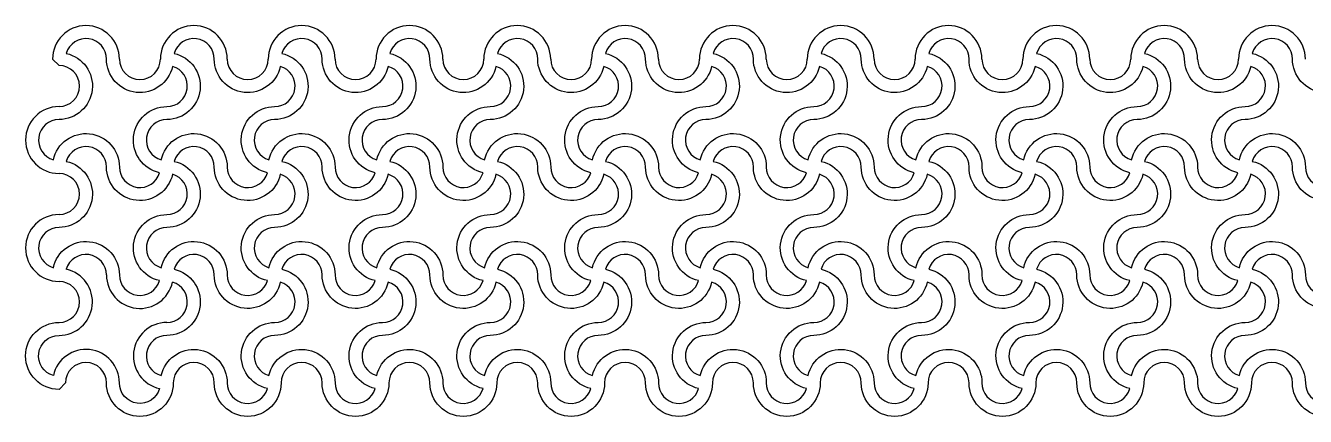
# Model space of a CAD drawing. Header units: millimetres. Extents: x 24 to 345, y 12 to 201.
# Drawn here: x 43.071 to 47.819, y 22.17 to 23.618 of the extents above; entities that cross this region are included whole.
import ezdxf

# ---------------------------------------------------------------- set-up
doc = ezdxf.new("R2010")
doc.units = ezdxf.units.MM
doc.header["$MEASUREMENT"] = 0
doc.layers.add('5th metal (rf+ground)', color=240, linetype='Continuous')

msp = doc.modelspace()

# ---------------------------------------------------------------- linework, layer by layer
at = {"layer": '5th metal (rf+ground)'}
msp.add_line((43.1713, 23.49421), (43.1953, 23.47021), dxfattribs=at)
msp.add_line((43.1713, 23.49421), (43.1953, 23.47021), dxfattribs=at)
msp.add_line((43.1713, 23.49421), (43.1953, 23.47021), dxfattribs=at)
msp.add_line((43.1713, 23.49421), (43.1953, 23.47021), dxfattribs=at)
for points in [[(43.3713, 23.49421, 0.8687853), (43.22227, 23.51524, -0.8959788), (43.1953, 23.27021, 0.8687853), (43.17427, 23.12118, -0.8959788), (43.4193, 23.09421, 0.8687853), (43.56833, 23.07318, -0.8959788), (43.5953, 23.31821, 0.8687853), (43.61633, 23.46724, -0.8959788)], [(43.3713, 23.49421, 0.8687853), (43.22227, 23.51524, -0.8959788), (43.1953, 23.27021, 0.8687853), (43.17427, 23.12118, -0.8959788), (43.4193, 23.09421, 0.8687853), (43.56833, 23.07318, -0.8959788), (43.5953, 23.31821, 0.8687853), (43.61633, 23.46724, -0.8959788)], [(43.3713, 23.49421, 0.8687853), (43.22227, 23.51524, -0.8959788), (43.1953, 23.27021, 0.8687853), (43.17427, 23.12118, -0.8959788), (43.4193, 23.09421, 0.8687853), (43.56833, 23.07318, -0.8959788), (43.5953, 23.31821, 0.8687853), (43.61633, 23.46724, -0.8959788)], [(43.3713, 23.49421, 0.8687853), (43.22227, 23.51524, -0.8959788), (43.1953, 23.27021, 0.8687853), (43.17427, 23.12118, -0.8959788), (43.4193, 23.09421, 0.8687853), (43.56833, 23.07318, -0.8959788), (43.5953, 23.31821, 0.8687853), (43.61633, 23.46724, -0.8959788)], [(43.7713, 23.49421, 0.8687853), (43.62227, 23.51524, -0.8959788), (43.5953, 23.27021, 0.8687853), (43.57427, 23.12118, -0.8959788), (43.8193, 23.09421, 0.8687853), (43.96833, 23.07318, -0.8959788), (43.9953, 23.31821, 0.8687853), (44.01633, 23.46724, -0.8959788)], [(43.7713, 23.49421, 0.8687853), (43.62227, 23.51524, -0.8959788), (43.5953, 23.27021, 0.8687853), (43.57427, 23.12118, -0.8959788), (43.8193, 23.09421, 0.8687853), (43.96833, 23.07318, -0.8959788), (43.9953, 23.31821, 0.8687853), (44.01633, 23.46724, -0.8959788)], [(43.7713, 23.49421, 0.8687853), (43.62227, 23.51524, -0.8959788), (43.5953, 23.27021, 0.8687853), (43.57427, 23.12118, -0.8959788), (43.8193, 23.09421, 0.8687853), (43.96833, 23.07318, -0.8959788), (43.9953, 23.31821, 0.8687853), (44.01633, 23.46724, -0.8959788)], [(43.7713, 23.49421, 0.8687853), (43.62227, 23.51524, -0.8959788), (43.5953, 23.27021, 0.8687853), (43.57427, 23.12118, -0.8959788), (43.8193, 23.09421, 0.8687853), (43.96833, 23.07318, -0.8959788), (43.9953, 23.31821, 0.8687853), (44.01633, 23.46724, -0.8959788)], [(44.1713, 23.49421, 0.8687853), (44.02227, 23.51524, -0.8959788), (43.9953, 23.27021, 0.8687853), (43.97427, 23.12118, -0.8959788), (44.2193, 23.09421, 0.8687853), (44.36833, 23.07318, -0.8959788), (44.3953, 23.31821, 0.8687853), (44.41633, 23.46724, -0.8959788)], [(44.1713, 23.49421, 0.8687853), (44.02227, 23.51524, -0.8959788), (43.9953, 23.27021, 0.8687853), (43.97427, 23.12118, -0.8959788), (44.2193, 23.09421, 0.8687853), (44.36833, 23.07318, -0.8959788), (44.3953, 23.31821, 0.8687853), (44.41633, 23.46724, -0.8959788)], [(44.1713, 23.49421, 0.8687853), (44.02227, 23.51524, -0.8959788), (43.9953, 23.27021, 0.8687853), (43.97427, 23.12118, -0.8959788), (44.2193, 23.09421, 0.8687853), (44.36833, 23.07318, -0.8959788), (44.3953, 23.31821, 0.8687853), (44.41633, 23.46724, -0.8959788)], [(44.1713, 23.49421, 0.8687853), (44.02227, 23.51524, -0.8959788), (43.9953, 23.27021, 0.8687853), (43.97427, 23.12118, -0.8959788), (44.2193, 23.09421, 0.8687853), (44.36833, 23.07318, -0.8959788), (44.3953, 23.31821, 0.8687853), (44.41633, 23.46724, -0.8959788)], [(44.5713, 23.49421, 0.8687853), (44.42227, 23.51524, -0.8959788), (44.3953, 23.27021, 0.8687853), (44.37427, 23.12118, -0.8959788), (44.6193, 23.09421, 0.8687853), (44.76833, 23.07318, -0.8959788), (44.7953, 23.31821, 0.8687853), (44.81633, 23.46724, -0.8959788)], [(44.5713, 23.49421, 0.8687853), (44.42227, 23.51524, -0.8959788), (44.3953, 23.27021, 0.8687853), (44.37427, 23.12118, -0.8959788), (44.6193, 23.09421, 0.8687853), (44.76833, 23.07318, -0.8959788), (44.7953, 23.31821, 0.8687853), (44.81633, 23.46724, -0.8959788)], [(44.5713, 23.49421, 0.8687853), (44.42227, 23.51524, -0.8959788), (44.3953, 23.27021, 0.8687853), (44.37427, 23.12118, -0.8959788), (44.6193, 23.09421, 0.8687853), (44.76833, 23.07318, -0.8959788), (44.7953, 23.31821, 0.8687853), (44.81633, 23.46724, -0.8959788)], [(44.5713, 23.49421, 0.8687853), (44.42227, 23.51524, -0.8959788), (44.3953, 23.27021, 0.8687853), (44.37427, 23.12118, -0.8959788), (44.6193, 23.09421, 0.8687853), (44.76833, 23.07318, -0.8959788), (44.7953, 23.31821, 0.8687853), (44.81633, 23.46724, -0.8959788)], [(44.9713, 23.49421, 0.8687853), (44.82227, 23.51524, -0.8959788), (44.7953, 23.27021, 0.8687853), (44.77427, 23.12118, -0.8959788), (45.0193, 23.09421, 0.8687853), (45.16833, 23.07318, -0.8959788), (45.1953, 23.31821, 0.8687853), (45.21633, 23.46724, -0.8959788)], [(44.9713, 23.49421, 0.8687853), (44.82227, 23.51524, -0.8959788), (44.7953, 23.27021, 0.8687853), (44.77427, 23.12118, -0.8959788), (45.0193, 23.09421, 0.8687853), (45.16833, 23.07318, -0.8959788), (45.1953, 23.31821, 0.8687853), (45.21633, 23.46724, -0.8959788)], [(44.9713, 23.49421, 0.8687853), (44.82227, 23.51524, -0.8959788), (44.7953, 23.27021, 0.8687853), (44.77427, 23.12118, -0.8959788), (45.0193, 23.09421, 0.8687853), (45.16833, 23.07318, -0.8959788), (45.1953, 23.31821, 0.8687853), (45.21633, 23.46724, -0.8959788)], [(44.9713, 23.49421, 0.8687853), (44.82227, 23.51524, -0.8959788), (44.7953, 23.27021, 0.8687853), (44.77427, 23.12118, -0.8959788), (45.0193, 23.09421, 0.8687853), (45.16833, 23.07318, -0.8959788), (45.1953, 23.31821, 0.8687853), (45.21633, 23.46724, -0.8959788)], [(45.3713, 23.49421, 0.8687853), (45.22227, 23.51524, -0.8959788), (45.1953, 23.27021, 0.8687853), (45.17427, 23.12118, -0.8959788), (45.4193, 23.09421, 0.8687853), (45.56833, 23.07318, -0.8959788), (45.5953, 23.31821, 0.8687853), (45.61633, 23.46724, -0.8959788)], [(45.3713, 23.49421, 0.8687853), (45.22227, 23.51524, -0.8959788), (45.1953, 23.27021, 0.8687853), (45.17427, 23.12118, -0.8959788), (45.4193, 23.09421, 0.8687853), (45.56833, 23.07318, -0.8959788), (45.5953, 23.31821, 0.8687853), (45.61633, 23.46724, -0.8959788)], [(45.3713, 23.49421, 0.8687853), (45.22227, 23.51524, -0.8959788), (45.1953, 23.27021, 0.8687853), (45.17427, 23.12118, -0.8959788), (45.4193, 23.09421, 0.8687853), (45.56833, 23.07318, -0.8959788), (45.5953, 23.31821, 0.8687853), (45.61633, 23.46724, -0.8959788)], [(45.3713, 23.49421, 0.8687853), (45.22227, 23.51524, -0.8959788), (45.1953, 23.27021, 0.8687853), (45.17427, 23.12118, -0.8959788), (45.4193, 23.09421, 0.8687853), (45.56833, 23.07318, -0.8959788), (45.5953, 23.31821, 0.8687853), (45.61633, 23.46724, -0.8959788)], [(45.7713, 23.49421, 0.8687853), (45.62227, 23.51524, -0.8959788), (45.5953, 23.27021, 0.8687853), (45.57427, 23.12118, -0.8959788), (45.8193, 23.09421, 0.8687853), (45.96833, 23.07318, -0.8959788), (45.9953, 23.31821, 0.8687853), (46.01633, 23.46724, -0.8959788)], [(45.7713, 23.49421, 0.8687853), (45.62227, 23.51524, -0.8959788), (45.5953, 23.27021, 0.8687853), (45.57427, 23.12118, -0.8959788), (45.8193, 23.09421, 0.8687853), (45.96833, 23.07318, -0.8959788), (45.9953, 23.31821, 0.8687853), (46.01633, 23.46724, -0.8959788)], [(45.7713, 23.49421, 0.8687853), (45.62227, 23.51524, -0.8959788), (45.5953, 23.27021, 0.8687853), (45.57427, 23.12118, -0.8959788), (45.8193, 23.09421, 0.8687853), (45.96833, 23.07318, -0.8959788), (45.9953, 23.31821, 0.8687853), (46.01633, 23.46724, -0.8959788)], [(45.7713, 23.49421, 0.8687853), (45.62227, 23.51524, -0.8959788), (45.5953, 23.27021, 0.8687853), (45.57427, 23.12118, -0.8959788), (45.8193, 23.09421, 0.8687853), (45.96833, 23.07318, -0.8959788), (45.9953, 23.31821, 0.8687853), (46.01633, 23.46724, -0.8959788)], [(46.1713, 23.49421, 0.8687853), (46.02227, 23.51524, -0.8959788), (45.9953, 23.27021, 0.8687853), (45.97427, 23.12118, -0.8959788), (46.2193, 23.09421, 0.8687853), (46.36833, 23.07318, -0.8959788), (46.3953, 23.31821, 0.8687853), (46.41633, 23.46724, -0.8959788)], [(46.1713, 23.49421, 0.8687853), (46.02227, 23.51524, -0.8959788), (45.9953, 23.27021, 0.8687853), (45.97427, 23.12118, -0.8959788), (46.2193, 23.09421, 0.8687853), (46.36833, 23.07318, -0.8959788), (46.3953, 23.31821, 0.8687853), (46.41633, 23.46724, -0.8959788)], [(46.1713, 23.49421, 0.8687853), (46.02227, 23.51524, -0.8959788), (45.9953, 23.27021, 0.8687853), (45.97427, 23.12118, -0.8959788), (46.2193, 23.09421, 0.8687853), (46.36833, 23.07318, -0.8959788), (46.3953, 23.31821, 0.8687853), (46.41633, 23.46724, -0.8959788)], [(46.1713, 23.49421, 0.8687853), (46.02227, 23.51524, -0.8959788), (45.9953, 23.27021, 0.8687853), (45.97427, 23.12118, -0.8959788), (46.2193, 23.09421, 0.8687853), (46.36833, 23.07318, -0.8959788), (46.3953, 23.31821, 0.8687853), (46.41633, 23.46724, -0.8959788)], [(46.5713, 23.49421, 0.8687853), (46.42227, 23.51524, -0.8959788), (46.3953, 23.27021, 0.8687853), (46.37427, 23.12118, -0.8959788), (46.6193, 23.09421, 0.8687853), (46.76833, 23.07318, -0.8959788), (46.7953, 23.31821, 0.8687853), (46.81633, 23.46724, -0.8959788)], [(46.5713, 23.49421, 0.8687853), (46.42227, 23.51524, -0.8959788), (46.3953, 23.27021, 0.8687853), (46.37427, 23.12118, -0.8959788), (46.6193, 23.09421, 0.8687853), (46.76833, 23.07318, -0.8959788), (46.7953, 23.31821, 0.8687853), (46.81633, 23.46724, -0.8959788)], [(46.5713, 23.49421, 0.8687853), (46.42227, 23.51524, -0.8959788), (46.3953, 23.27021, 0.8687853), (46.37427, 23.12118, -0.8959788), (46.6193, 23.09421, 0.8687853), (46.76833, 23.07318, -0.8959788), (46.7953, 23.31821, 0.8687853), (46.81633, 23.46724, -0.8959788)], [(46.5713, 23.49421, 0.8687853), (46.42227, 23.51524, -0.8959788), (46.3953, 23.27021, 0.8687853), (46.37427, 23.12118, -0.8959788), (46.6193, 23.09421, 0.8687853), (46.76833, 23.07318, -0.8959788), (46.7953, 23.31821, 0.8687853), (46.81633, 23.46724, -0.8959788)], [(46.9713, 23.49421, 0.8687853), (46.82227, 23.51524, -0.8959788), (46.7953, 23.27021, 0.8687853), (46.77427, 23.12118, -0.8959788), (47.0193, 23.09421, 0.8687853), (47.16833, 23.07318, -0.8959788), (47.1953, 23.31821, 0.8687853), (47.21633, 23.46724, -0.8959788)], [(46.9713, 23.49421, 0.8687853), (46.82227, 23.51524, -0.8959788), (46.7953, 23.27021, 0.8687853), (46.77427, 23.12118, -0.8959788), (47.0193, 23.09421, 0.8687853), (47.16833, 23.07318, -0.8959788), (47.1953, 23.31821, 0.8687853), (47.21633, 23.46724, -0.8959788)], [(46.9713, 23.49421, 0.8687853), (46.82227, 23.51524, -0.8959788), (46.7953, 23.27021, 0.8687853), (46.77427, 23.12118, -0.8959788), (47.0193, 23.09421, 0.8687853), (47.16833, 23.07318, -0.8959788), (47.1953, 23.31821, 0.8687853), (47.21633, 23.46724, -0.8959788)], [(46.9713, 23.49421, 0.8687853), (46.82227, 23.51524, -0.8959788), (46.7953, 23.27021, 0.8687853), (46.77427, 23.12118, -0.8959788), (47.0193, 23.09421, 0.8687853), (47.16833, 23.07318, -0.8959788), (47.1953, 23.31821, 0.8687853), (47.21633, 23.46724, -0.8959788)], [(47.3713, 23.49421, 0.8687853), (47.22227, 23.51524, -0.8959788), (47.1953, 23.27021, 0.8687853), (47.17427, 23.12118, -0.8959788), (47.4193, 23.09421, 0.8687853), (47.56833, 23.07318, -0.8959788), (47.5953, 23.31821, 0.8687853), (47.61633, 23.46724, -0.8959788)], [(47.3713, 23.49421, 0.8687853), (47.22227, 23.51524, -0.8959788), (47.1953, 23.27021, 0.8687853), (47.17427, 23.12118, -0.8959788), (47.4193, 23.09421, 0.8687853), (47.56833, 23.07318, -0.8959788), (47.5953, 23.31821, 0.8687853), (47.61633, 23.46724, -0.8959788)], [(47.3713, 23.49421, 0.8687853), (47.22227, 23.51524, -0.8959788), (47.1953, 23.27021, 0.8687853), (47.17427, 23.12118, -0.8959788), (47.4193, 23.09421, 0.8687853), (47.56833, 23.07318, -0.8959788), (47.5953, 23.31821, 0.8687853), (47.61633, 23.46724, -0.8959788)], [(47.3713, 23.49421, 0.8687853), (47.22227, 23.51524, -0.8959788), (47.1953, 23.27021, 0.8687853), (47.17427, 23.12118, -0.8959788), (47.4193, 23.09421, 0.8687853), (47.56833, 23.07318, -0.8959788), (47.5953, 23.31821, 0.8687853), (47.61633, 23.46724, -0.8959788)], [(47.7713, 23.49421, 0.8687853), (47.62227, 23.51524, -0.8959788), (47.5953, 23.27021, 0.8687853), (47.57427, 23.12118, -0.8959788), (47.8193, 23.09421, 0.8687853), (47.96833, 23.07318, -0.8959788), (47.9953, 23.31821, 0.8687853), (48.01633, 23.46724, -0.8959788)], [(47.7713, 23.49421, 0.8687853), (47.62227, 23.51524, -0.8959788), (47.5953, 23.27021, 0.8687853), (47.57427, 23.12118, -0.8959788), (47.8193, 23.09421, 0.8687853), (47.96833, 23.07318, -0.8959788), (47.9953, 23.31821, 0.8687853), (48.01633, 23.46724, -0.8959788)], [(47.7713, 23.49421, 0.8687853), (47.62227, 23.51524, -0.8959788), (47.5953, 23.27021, 0.8687853), (47.57427, 23.12118, -0.8959788), (47.8193, 23.09421, 0.8687853), (47.96833, 23.07318, -0.8959788), (47.9953, 23.31821, 0.8687853), (48.01633, 23.46724, -0.8959788)], [(47.7713, 23.49421, 0.8687853), (47.62227, 23.51524, -0.8959788), (47.5953, 23.27021, 0.8687853), (47.57427, 23.12118, -0.8959788), (47.8193, 23.09421, 0.8687853), (47.96833, 23.07318, -0.8959788), (47.9953, 23.31821, 0.8687853), (48.01633, 23.46724, -0.8959788)], [(43.3713, 23.09421, 0.8687853), (43.22227, 23.11524, -0.8959788), (43.1953, 22.87021, 0.8687853), (43.17427, 22.72118, -0.8959788), (43.4193, 22.69421, 0.8687853), (43.56833, 22.67318, -0.8959788), (43.5953, 22.91821, 0.8687853), (43.61633, 23.06724, -0.8959788)], [(43.3713, 23.09421, 0.8687853), (43.22227, 23.11524, -0.8959788), (43.1953, 22.87021, 0.8687853), (43.17427, 22.72118, -0.8959788), (43.4193, 22.69421, 0.8687853), (43.56833, 22.67318, -0.8959788), (43.5953, 22.91821, 0.8687853), (43.61633, 23.06724, -0.8959788)], [(43.3713, 23.09421, 0.8687853), (43.22227, 23.11524, -0.8959788), (43.1953, 22.87021, 0.8687853), (43.17427, 22.72118, -0.8959788), (43.4193, 22.69421, 0.8687853), (43.56833, 22.67318, -0.8959788), (43.5953, 22.91821, 0.8687853), (43.61633, 23.06724, -0.8959788)], [(43.3713, 23.09421, 0.8687853), (43.22227, 23.11524, -0.8959788), (43.1953, 22.87021, 0.8687853), (43.17427, 22.72118, -0.8959788), (43.4193, 22.69421, 0.8687853), (43.56833, 22.67318, -0.8959788), (43.5953, 22.91821, 0.8687853), (43.61633, 23.06724, -0.8959788)], [(43.7713, 23.09421, 0.8687853), (43.62227, 23.11524, -0.8959788), (43.5953, 22.87021, 0.8687853), (43.57427, 22.72118, -0.8959788), (43.8193, 22.69421, 0.8687853), (43.96833, 22.67318, -0.8959788), (43.9953, 22.91821, 0.8687853), (44.01633, 23.06724, -0.8959788)], [(43.7713, 23.09421, 0.8687853), (43.62227, 23.11524, -0.8959788), (43.5953, 22.87021, 0.8687853), (43.57427, 22.72118, -0.8959788), (43.8193, 22.69421, 0.8687853), (43.96833, 22.67318, -0.8959788), (43.9953, 22.91821, 0.8687853), (44.01633, 23.06724, -0.8959788)], [(43.7713, 23.09421, 0.8687853), (43.62227, 23.11524, -0.8959788), (43.5953, 22.87021, 0.8687853), (43.57427, 22.72118, -0.8959788), (43.8193, 22.69421, 0.8687853), (43.96833, 22.67318, -0.8959788), (43.9953, 22.91821, 0.8687853), (44.01633, 23.06724, -0.8959788)], [(43.7713, 23.09421, 0.8687853), (43.62227, 23.11524, -0.8959788), (43.5953, 22.87021, 0.8687853), (43.57427, 22.72118, -0.8959788), (43.8193, 22.69421, 0.8687853), (43.96833, 22.67318, -0.8959788), (43.9953, 22.91821, 0.8687853), (44.01633, 23.06724, -0.8959788)], [(44.1713, 23.09421, 0.8687853), (44.02227, 23.11524, -0.8959788), (43.9953, 22.87021, 0.8687853), (43.97427, 22.72118, -0.8959788), (44.2193, 22.69421, 0.8687853), (44.36833, 22.67318, -0.8959788), (44.3953, 22.91821, 0.8687853), (44.41633, 23.06724, -0.8959788)], [(44.1713, 23.09421, 0.8687853), (44.02227, 23.11524, -0.8959788), (43.9953, 22.87021, 0.8687853), (43.97427, 22.72118, -0.8959788), (44.2193, 22.69421, 0.8687853), (44.36833, 22.67318, -0.8959788), (44.3953, 22.91821, 0.8687853), (44.41633, 23.06724, -0.8959788)], [(44.1713, 23.09421, 0.8687853), (44.02227, 23.11524, -0.8959788), (43.9953, 22.87021, 0.8687853), (43.97427, 22.72118, -0.8959788), (44.2193, 22.69421, 0.8687853), (44.36833, 22.67318, -0.8959788), (44.3953, 22.91821, 0.8687853), (44.41633, 23.06724, -0.8959788)], [(44.1713, 23.09421, 0.8687853), (44.02227, 23.11524, -0.8959788), (43.9953, 22.87021, 0.8687853), (43.97427, 22.72118, -0.8959788), (44.2193, 22.69421, 0.8687853), (44.36833, 22.67318, -0.8959788), (44.3953, 22.91821, 0.8687853), (44.41633, 23.06724, -0.8959788)], [(44.5713, 23.09421, 0.8687853), (44.42227, 23.11524, -0.8959788), (44.3953, 22.87021, 0.8687853), (44.37427, 22.72118, -0.8959788), (44.6193, 22.69421, 0.8687853), (44.76833, 22.67318, -0.8959788), (44.7953, 22.91821, 0.8687853), (44.81633, 23.06724, -0.8959788)], [(44.5713, 23.09421, 0.8687853), (44.42227, 23.11524, -0.8959788), (44.3953, 22.87021, 0.8687853), (44.37427, 22.72118, -0.8959788), (44.6193, 22.69421, 0.8687853), (44.76833, 22.67318, -0.8959788), (44.7953, 22.91821, 0.8687853), (44.81633, 23.06724, -0.8959788)], [(44.5713, 23.09421, 0.8687853), (44.42227, 23.11524, -0.8959788), (44.3953, 22.87021, 0.8687853), (44.37427, 22.72118, -0.8959788), (44.6193, 22.69421, 0.8687853), (44.76833, 22.67318, -0.8959788), (44.7953, 22.91821, 0.8687853), (44.81633, 23.06724, -0.8959788)], [(44.5713, 23.09421, 0.8687853), (44.42227, 23.11524, -0.8959788), (44.3953, 22.87021, 0.8687853), (44.37427, 22.72118, -0.8959788), (44.6193, 22.69421, 0.8687853), (44.76833, 22.67318, -0.8959788), (44.7953, 22.91821, 0.8687853), (44.81633, 23.06724, -0.8959788)], [(44.9713, 23.09421, 0.8687853), (44.82227, 23.11524, -0.8959788), (44.7953, 22.87021, 0.8687853), (44.77427, 22.72118, -0.8959788), (45.0193, 22.69421, 0.8687853), (45.16833, 22.67318, -0.8959788), (45.1953, 22.91821, 0.8687853), (45.21633, 23.06724, -0.8959788)], [(44.9713, 23.09421, 0.8687853), (44.82227, 23.11524, -0.8959788), (44.7953, 22.87021, 0.8687853), (44.77427, 22.72118, -0.8959788), (45.0193, 22.69421, 0.8687853), (45.16833, 22.67318, -0.8959788), (45.1953, 22.91821, 0.8687853), (45.21633, 23.06724, -0.8959788)], [(44.9713, 23.09421, 0.8687853), (44.82227, 23.11524, -0.8959788), (44.7953, 22.87021, 0.8687853), (44.77427, 22.72118, -0.8959788), (45.0193, 22.69421, 0.8687853), (45.16833, 22.67318, -0.8959788), (45.1953, 22.91821, 0.8687853), (45.21633, 23.06724, -0.8959788)], [(44.9713, 23.09421, 0.8687853), (44.82227, 23.11524, -0.8959788), (44.7953, 22.87021, 0.8687853), (44.77427, 22.72118, -0.8959788), (45.0193, 22.69421, 0.8687853), (45.16833, 22.67318, -0.8959788), (45.1953, 22.91821, 0.8687853), (45.21633, 23.06724, -0.8959788)], [(45.3713, 23.09421, 0.8687853), (45.22227, 23.11524, -0.8959788), (45.1953, 22.87021, 0.8687853), (45.17427, 22.72118, -0.8959788), (45.4193, 22.69421, 0.8687853), (45.56833, 22.67318, -0.8959788), (45.5953, 22.91821, 0.8687853), (45.61633, 23.06724, -0.8959788)], [(45.3713, 23.09421, 0.8687853), (45.22227, 23.11524, -0.8959788), (45.1953, 22.87021, 0.8687853), (45.17427, 22.72118, -0.8959788), (45.4193, 22.69421, 0.8687853), (45.56833, 22.67318, -0.8959788), (45.5953, 22.91821, 0.8687853), (45.61633, 23.06724, -0.8959788)], [(45.3713, 23.09421, 0.8687853), (45.22227, 23.11524, -0.8959788), (45.1953, 22.87021, 0.8687853), (45.17427, 22.72118, -0.8959788), (45.4193, 22.69421, 0.8687853), (45.56833, 22.67318, -0.8959788), (45.5953, 22.91821, 0.8687853), (45.61633, 23.06724, -0.8959788)], [(45.3713, 23.09421, 0.8687853), (45.22227, 23.11524, -0.8959788), (45.1953, 22.87021, 0.8687853), (45.17427, 22.72118, -0.8959788), (45.4193, 22.69421, 0.8687853), (45.56833, 22.67318, -0.8959788), (45.5953, 22.91821, 0.8687853), (45.61633, 23.06724, -0.8959788)], [(45.7713, 23.09421, 0.8687853), (45.62227, 23.11524, -0.8959788), (45.5953, 22.87021, 0.8687853), (45.57427, 22.72118, -0.8959788), (45.8193, 22.69421, 0.8687853), (45.96833, 22.67318, -0.8959788), (45.9953, 22.91821, 0.8687853), (46.01633, 23.06724, -0.8959788)], [(45.7713, 23.09421, 0.8687853), (45.62227, 23.11524, -0.8959788), (45.5953, 22.87021, 0.8687853), (45.57427, 22.72118, -0.8959788), (45.8193, 22.69421, 0.8687853), (45.96833, 22.67318, -0.8959788), (45.9953, 22.91821, 0.8687853), (46.01633, 23.06724, -0.8959788)], [(45.7713, 23.09421, 0.8687853), (45.62227, 23.11524, -0.8959788), (45.5953, 22.87021, 0.8687853), (45.57427, 22.72118, -0.8959788), (45.8193, 22.69421, 0.8687853), (45.96833, 22.67318, -0.8959788), (45.9953, 22.91821, 0.8687853), (46.01633, 23.06724, -0.8959788)], [(45.7713, 23.09421, 0.8687853), (45.62227, 23.11524, -0.8959788), (45.5953, 22.87021, 0.8687853), (45.57427, 22.72118, -0.8959788), (45.8193, 22.69421, 0.8687853), (45.96833, 22.67318, -0.8959788), (45.9953, 22.91821, 0.8687853), (46.01633, 23.06724, -0.8959788)], [(46.1713, 23.09421, 0.8687853), (46.02227, 23.11524, -0.8959788), (45.9953, 22.87021, 0.8687853), (45.97427, 22.72118, -0.8959788), (46.2193, 22.69421, 0.8687853), (46.36833, 22.67318, -0.8959788), (46.3953, 22.91821, 0.8687853), (46.41633, 23.06724, -0.8959788)], [(46.1713, 23.09421, 0.8687853), (46.02227, 23.11524, -0.8959788), (45.9953, 22.87021, 0.8687853), (45.97427, 22.72118, -0.8959788), (46.2193, 22.69421, 0.8687853), (46.36833, 22.67318, -0.8959788), (46.3953, 22.91821, 0.8687853), (46.41633, 23.06724, -0.8959788)], [(46.1713, 23.09421, 0.8687853), (46.02227, 23.11524, -0.8959788), (45.9953, 22.87021, 0.8687853), (45.97427, 22.72118, -0.8959788), (46.2193, 22.69421, 0.8687853), (46.36833, 22.67318, -0.8959788), (46.3953, 22.91821, 0.8687853), (46.41633, 23.06724, -0.8959788)], [(46.1713, 23.09421, 0.8687853), (46.02227, 23.11524, -0.8959788), (45.9953, 22.87021, 0.8687853), (45.97427, 22.72118, -0.8959788), (46.2193, 22.69421, 0.8687853), (46.36833, 22.67318, -0.8959788), (46.3953, 22.91821, 0.8687853), (46.41633, 23.06724, -0.8959788)], [(46.5713, 23.09421, 0.8687853), (46.42227, 23.11524, -0.8959788), (46.3953, 22.87021, 0.8687853), (46.37427, 22.72118, -0.8959788), (46.6193, 22.69421, 0.8687853), (46.76833, 22.67318, -0.8959788), (46.7953, 22.91821, 0.8687853), (46.81633, 23.06724, -0.8959788)], [(46.5713, 23.09421, 0.8687853), (46.42227, 23.11524, -0.8959788), (46.3953, 22.87021, 0.8687853), (46.37427, 22.72118, -0.8959788), (46.6193, 22.69421, 0.8687853), (46.76833, 22.67318, -0.8959788), (46.7953, 22.91821, 0.8687853), (46.81633, 23.06724, -0.8959788)], [(46.5713, 23.09421, 0.8687853), (46.42227, 23.11524, -0.8959788), (46.3953, 22.87021, 0.8687853), (46.37427, 22.72118, -0.8959788), (46.6193, 22.69421, 0.8687853), (46.76833, 22.67318, -0.8959788), (46.7953, 22.91821, 0.8687853), (46.81633, 23.06724, -0.8959788)], [(46.5713, 23.09421, 0.8687853), (46.42227, 23.11524, -0.8959788), (46.3953, 22.87021, 0.8687853), (46.37427, 22.72118, -0.8959788), (46.6193, 22.69421, 0.8687853), (46.76833, 22.67318, -0.8959788), (46.7953, 22.91821, 0.8687853), (46.81633, 23.06724, -0.8959788)], [(46.9713, 23.09421, 0.8687853), (46.82227, 23.11524, -0.8959788), (46.7953, 22.87021, 0.8687853), (46.77427, 22.72118, -0.8959788), (47.0193, 22.69421, 0.8687853), (47.16833, 22.67318, -0.8959788), (47.1953, 22.91821, 0.8687853), (47.21633, 23.06724, -0.8959788)], [(46.9713, 23.09421, 0.8687853), (46.82227, 23.11524, -0.8959788), (46.7953, 22.87021, 0.8687853), (46.77427, 22.72118, -0.8959788), (47.0193, 22.69421, 0.8687853), (47.16833, 22.67318, -0.8959788), (47.1953, 22.91821, 0.8687853), (47.21633, 23.06724, -0.8959788)], [(46.9713, 23.09421, 0.8687853), (46.82227, 23.11524, -0.8959788), (46.7953, 22.87021, 0.8687853), (46.77427, 22.72118, -0.8959788), (47.0193, 22.69421, 0.8687853), (47.16833, 22.67318, -0.8959788), (47.1953, 22.91821, 0.8687853), (47.21633, 23.06724, -0.8959788)], [(46.9713, 23.09421, 0.8687853), (46.82227, 23.11524, -0.8959788), (46.7953, 22.87021, 0.8687853), (46.77427, 22.72118, -0.8959788), (47.0193, 22.69421, 0.8687853), (47.16833, 22.67318, -0.8959788), (47.1953, 22.91821, 0.8687853), (47.21633, 23.06724, -0.8959788)], [(47.3713, 23.09421, 0.8687853), (47.22227, 23.11524, -0.8959788), (47.1953, 22.87021, 0.8687853), (47.17427, 22.72118, -0.8959788), (47.4193, 22.69421, 0.8687853), (47.56833, 22.67318, -0.8959788), (47.5953, 22.91821, 0.8687853), (47.61633, 23.06724, -0.8959788)], [(47.3713, 23.09421, 0.8687853), (47.22227, 23.11524, -0.8959788), (47.1953, 22.87021, 0.8687853), (47.17427, 22.72118, -0.8959788), (47.4193, 22.69421, 0.8687853), (47.56833, 22.67318, -0.8959788), (47.5953, 22.91821, 0.8687853), (47.61633, 23.06724, -0.8959788)], [(47.3713, 23.09421, 0.8687853), (47.22227, 23.11524, -0.8959788), (47.1953, 22.87021, 0.8687853), (47.17427, 22.72118, -0.8959788), (47.4193, 22.69421, 0.8687853), (47.56833, 22.67318, -0.8959788), (47.5953, 22.91821, 0.8687853), (47.61633, 23.06724, -0.8959788)], [(47.3713, 23.09421, 0.8687853), (47.22227, 23.11524, -0.8959788), (47.1953, 22.87021, 0.8687853), (47.17427, 22.72118, -0.8959788), (47.4193, 22.69421, 0.8687853), (47.56833, 22.67318, -0.8959788), (47.5953, 22.91821, 0.8687853), (47.61633, 23.06724, -0.8959788)], [(47.7713, 23.09421, 0.8687853), (47.62227, 23.11524, -0.8959788), (47.5953, 22.87021, 0.8687853), (47.57427, 22.72118, -0.8959788), (47.8193, 22.69421, 0.8687853), (47.96833, 22.67318, -0.8959788), (47.9953, 22.91821, 0.8687853), (48.01633, 23.06724, -0.8959788)], [(47.7713, 23.09421, 0.8687853), (47.62227, 23.11524, -0.8959788), (47.5953, 22.87021, 0.8687853), (47.57427, 22.72118, -0.8959788), (47.8193, 22.69421, 0.8687853), (47.96833, 22.67318, -0.8959788), (47.9953, 22.91821, 0.8687853), (48.01633, 23.06724, -0.8959788)], [(47.7713, 23.09421, 0.8687853), (47.62227, 23.11524, -0.8959788), (47.5953, 22.87021, 0.8687853), (47.57427, 22.72118, -0.8959788), (47.8193, 22.69421, 0.8687853), (47.96833, 22.67318, -0.8959788), (47.9953, 22.91821, 0.8687853), (48.01633, 23.06724, -0.8959788)], [(47.7713, 23.09421, 0.8687853), (47.62227, 23.11524, -0.8959788), (47.5953, 22.87021, 0.8687853), (47.57427, 22.72118, -0.8959788), (47.8193, 22.69421, 0.8687853), (47.96833, 22.67318, -0.8959788), (47.9953, 22.91821, 0.8687853), (48.01633, 23.06724, -0.8959788)], [(43.7713, 22.69421, 0.8687853), (43.62227, 22.71524, -0.8959788), (43.5953, 22.47021, 0.8687853), (43.57427, 22.32118, -0.8959788), (43.8193, 22.29421, 0.8687853), (43.96833, 22.27318, -0.8959788), (43.9953, 22.51821, 0.8687853), (44.01633, 22.66724, -0.8959788)], [(43.7713, 22.69421, 0.8687853), (43.62227, 22.71524, -0.8959788), (43.5953, 22.47021, 0.8687853), (43.57427, 22.32118, -0.8959788), (43.8193, 22.29421, 0.8687853), (43.96833, 22.27318, -0.8959788), (43.9953, 22.51821, 0.8687853), (44.01633, 22.66724, -0.8959788)], [(43.7713, 22.69421, 0.8687853), (43.62227, 22.71524, -0.8959788), (43.5953, 22.47021, 0.8687853), (43.57427, 22.32118, -0.8959788), (43.8193, 22.29421, 0.8687853), (43.96833, 22.27318, -0.8959788), (43.9953, 22.51821, 0.8687853), (44.01633, 22.66724, -0.8959788)], [(43.7713, 22.69421, 0.8687853), (43.62227, 22.71524, -0.8959788), (43.5953, 22.47021, 0.8687853), (43.57427, 22.32118, -0.8959788), (43.8193, 22.29421, 0.8687853), (43.96833, 22.27318, -0.8959788), (43.9953, 22.51821, 0.8687853), (44.01633, 22.66724, -0.8959788)], [(44.1713, 22.69421, 0.8687853), (44.02227, 22.71524, -0.8959788), (43.9953, 22.47021, 0.8687853), (43.97427, 22.32118, -0.8959788), (44.2193, 22.29421, 0.8687853), (44.36833, 22.27318, -0.8959788), (44.3953, 22.51821, 0.8687853), (44.41633, 22.66724, -0.8959788)], [(44.1713, 22.69421, 0.8687853), (44.02227, 22.71524, -0.8959788), (43.9953, 22.47021, 0.8687853), (43.97427, 22.32118, -0.8959788), (44.2193, 22.29421, 0.8687853), (44.36833, 22.27318, -0.8959788), (44.3953, 22.51821, 0.8687853), (44.41633, 22.66724, -0.8959788)], [(44.1713, 22.69421, 0.8687853), (44.02227, 22.71524, -0.8959788), (43.9953, 22.47021, 0.8687853), (43.97427, 22.32118, -0.8959788), (44.2193, 22.29421, 0.8687853), (44.36833, 22.27318, -0.8959788), (44.3953, 22.51821, 0.8687853), (44.41633, 22.66724, -0.8959788)], [(44.1713, 22.69421, 0.8687853), (44.02227, 22.71524, -0.8959788), (43.9953, 22.47021, 0.8687853), (43.97427, 22.32118, -0.8959788), (44.2193, 22.29421, 0.8687853), (44.36833, 22.27318, -0.8959788), (44.3953, 22.51821, 0.8687853), (44.41633, 22.66724, -0.8959788)], [(44.5713, 22.69421, 0.8687853), (44.42227, 22.71524, -0.8959788), (44.3953, 22.47021, 0.8687853), (44.37427, 22.32118, -0.8959788), (44.6193, 22.29421, 0.8687853), (44.76833, 22.27318, -0.8959788), (44.7953, 22.51821, 0.8687853), (44.81633, 22.66724, -0.8959788)], [(44.5713, 22.69421, 0.8687853), (44.42227, 22.71524, -0.8959788), (44.3953, 22.47021, 0.8687853), (44.37427, 22.32118, -0.8959788), (44.6193, 22.29421, 0.8687853), (44.76833, 22.27318, -0.8959788), (44.7953, 22.51821, 0.8687853), (44.81633, 22.66724, -0.8959788)], [(44.5713, 22.69421, 0.8687853), (44.42227, 22.71524, -0.8959788), (44.3953, 22.47021, 0.8687853), (44.37427, 22.32118, -0.8959788), (44.6193, 22.29421, 0.8687853), (44.76833, 22.27318, -0.8959788), (44.7953, 22.51821, 0.8687853), (44.81633, 22.66724, -0.8959788)], [(44.5713, 22.69421, 0.8687853), (44.42227, 22.71524, -0.8959788), (44.3953, 22.47021, 0.8687853), (44.37427, 22.32118, -0.8959788), (44.6193, 22.29421, 0.8687853), (44.76833, 22.27318, -0.8959788), (44.7953, 22.51821, 0.8687853), (44.81633, 22.66724, -0.8959788)], [(44.9713, 22.69421, 0.8687853), (44.82227, 22.71524, -0.8959788), (44.7953, 22.47021, 0.8687853), (44.77427, 22.32118, -0.8959788), (45.0193, 22.29421, 0.8687853), (45.16833, 22.27318, -0.8959788), (45.1953, 22.51821, 0.8687853), (45.21633, 22.66724, -0.8959788)], [(44.9713, 22.69421, 0.8687853), (44.82227, 22.71524, -0.8959788), (44.7953, 22.47021, 0.8687853), (44.77427, 22.32118, -0.8959788), (45.0193, 22.29421, 0.8687853), (45.16833, 22.27318, -0.8959788), (45.1953, 22.51821, 0.8687853), (45.21633, 22.66724, -0.8959788)], [(44.9713, 22.69421, 0.8687853), (44.82227, 22.71524, -0.8959788), (44.7953, 22.47021, 0.8687853), (44.77427, 22.32118, -0.8959788), (45.0193, 22.29421, 0.8687853), (45.16833, 22.27318, -0.8959788), (45.1953, 22.51821, 0.8687853), (45.21633, 22.66724, -0.8959788)], [(44.9713, 22.69421, 0.8687853), (44.82227, 22.71524, -0.8959788), (44.7953, 22.47021, 0.8687853), (44.77427, 22.32118, -0.8959788), (45.0193, 22.29421, 0.8687853), (45.16833, 22.27318, -0.8959788), (45.1953, 22.51821, 0.8687853), (45.21633, 22.66724, -0.8959788)], [(45.3713, 22.69421, 0.8687853), (45.22227, 22.71524, -0.8959788), (45.1953, 22.47021, 0.8687853), (45.17427, 22.32118, -0.8959788), (45.4193, 22.29421, 0.8687853), (45.56833, 22.27318, -0.8959788), (45.5953, 22.51821, 0.8687853), (45.61633, 22.66724, -0.8959788)], [(45.3713, 22.69421, 0.8687853), (45.22227, 22.71524, -0.8959788), (45.1953, 22.47021, 0.8687853), (45.17427, 22.32118, -0.8959788), (45.4193, 22.29421, 0.8687853), (45.56833, 22.27318, -0.8959788), (45.5953, 22.51821, 0.8687853), (45.61633, 22.66724, -0.8959788)], [(45.3713, 22.69421, 0.8687853), (45.22227, 22.71524, -0.8959788), (45.1953, 22.47021, 0.8687853), (45.17427, 22.32118, -0.8959788), (45.4193, 22.29421, 0.8687853), (45.56833, 22.27318, -0.8959788), (45.5953, 22.51821, 0.8687853), (45.61633, 22.66724, -0.8959788)], [(45.3713, 22.69421, 0.8687853), (45.22227, 22.71524, -0.8959788), (45.1953, 22.47021, 0.8687853), (45.17427, 22.32118, -0.8959788), (45.4193, 22.29421, 0.8687853), (45.56833, 22.27318, -0.8959788), (45.5953, 22.51821, 0.8687853), (45.61633, 22.66724, -0.8959788)], [(45.7713, 22.69421, 0.8687853), (45.62227, 22.71524, -0.8959788), (45.5953, 22.47021, 0.8687853), (45.57427, 22.32118, -0.8959788), (45.8193, 22.29421, 0.8687853), (45.96833, 22.27318, -0.8959788), (45.9953, 22.51821, 0.8687853), (46.01633, 22.66724, -0.8959788)], [(45.7713, 22.69421, 0.8687853), (45.62227, 22.71524, -0.8959788), (45.5953, 22.47021, 0.8687853), (45.57427, 22.32118, -0.8959788), (45.8193, 22.29421, 0.8687853), (45.96833, 22.27318, -0.8959788), (45.9953, 22.51821, 0.8687853), (46.01633, 22.66724, -0.8959788)], [(45.7713, 22.69421, 0.8687853), (45.62227, 22.71524, -0.8959788), (45.5953, 22.47021, 0.8687853), (45.57427, 22.32118, -0.8959788), (45.8193, 22.29421, 0.8687853), (45.96833, 22.27318, -0.8959788), (45.9953, 22.51821, 0.8687853), (46.01633, 22.66724, -0.8959788)], [(45.7713, 22.69421, 0.8687853), (45.62227, 22.71524, -0.8959788), (45.5953, 22.47021, 0.8687853), (45.57427, 22.32118, -0.8959788), (45.8193, 22.29421, 0.8687853), (45.96833, 22.27318, -0.8959788), (45.9953, 22.51821, 0.8687853), (46.01633, 22.66724, -0.8959788)], [(46.1713, 22.69421, 0.8687853), (46.02227, 22.71524, -0.8959788), (45.9953, 22.47021, 0.8687853), (45.97427, 22.32118, -0.8959788), (46.2193, 22.29421, 0.8687853), (46.36833, 22.27318, -0.8959788), (46.3953, 22.51821, 0.8687853), (46.41633, 22.66724, -0.8959788)], [(46.1713, 22.69421, 0.8687853), (46.02227, 22.71524, -0.8959788), (45.9953, 22.47021, 0.8687853), (45.97427, 22.32118, -0.8959788), (46.2193, 22.29421, 0.8687853), (46.36833, 22.27318, -0.8959788), (46.3953, 22.51821, 0.8687853), (46.41633, 22.66724, -0.8959788)], [(46.1713, 22.69421, 0.8687853), (46.02227, 22.71524, -0.8959788), (45.9953, 22.47021, 0.8687853), (45.97427, 22.32118, -0.8959788), (46.2193, 22.29421, 0.8687853), (46.36833, 22.27318, -0.8959788), (46.3953, 22.51821, 0.8687853), (46.41633, 22.66724, -0.8959788)], [(46.1713, 22.69421, 0.8687853), (46.02227, 22.71524, -0.8959788), (45.9953, 22.47021, 0.8687853), (45.97427, 22.32118, -0.8959788), (46.2193, 22.29421, 0.8687853), (46.36833, 22.27318, -0.8959788), (46.3953, 22.51821, 0.8687853), (46.41633, 22.66724, -0.8959788)], [(46.5713, 22.69421, 0.8687853), (46.42227, 22.71524, -0.8959788), (46.3953, 22.47021, 0.8687853), (46.37427, 22.32118, -0.8959788), (46.6193, 22.29421, 0.8687853), (46.76833, 22.27318, -0.8959788), (46.7953, 22.51821, 0.8687853), (46.81633, 22.66724, -0.8959788)], [(46.5713, 22.69421, 0.8687853), (46.42227, 22.71524, -0.8959788), (46.3953, 22.47021, 0.8687853), (46.37427, 22.32118, -0.8959788), (46.6193, 22.29421, 0.8687853), (46.76833, 22.27318, -0.8959788), (46.7953, 22.51821, 0.8687853), (46.81633, 22.66724, -0.8959788)], [(46.5713, 22.69421, 0.8687853), (46.42227, 22.71524, -0.8959788), (46.3953, 22.47021, 0.8687853), (46.37427, 22.32118, -0.8959788), (46.6193, 22.29421, 0.8687853), (46.76833, 22.27318, -0.8959788), (46.7953, 22.51821, 0.8687853), (46.81633, 22.66724, -0.8959788)], [(46.5713, 22.69421, 0.8687853), (46.42227, 22.71524, -0.8959788), (46.3953, 22.47021, 0.8687853), (46.37427, 22.32118, -0.8959788), (46.6193, 22.29421, 0.8687853), (46.76833, 22.27318, -0.8959788), (46.7953, 22.51821, 0.8687853), (46.81633, 22.66724, -0.8959788)], [(46.9713, 22.69421, 0.8687853), (46.82227, 22.71524, -0.8959788), (46.7953, 22.47021, 0.8687853), (46.77427, 22.32118, -0.8959788), (47.0193, 22.29421, 0.8687853), (47.16833, 22.27318, -0.8959788), (47.1953, 22.51821, 0.8687853), (47.21633, 22.66724, -0.8959788)], [(46.9713, 22.69421, 0.8687853), (46.82227, 22.71524, -0.8959788), (46.7953, 22.47021, 0.8687853), (46.77427, 22.32118, -0.8959788), (47.0193, 22.29421, 0.8687853), (47.16833, 22.27318, -0.8959788), (47.1953, 22.51821, 0.8687853), (47.21633, 22.66724, -0.8959788)], [(46.9713, 22.69421, 0.8687853), (46.82227, 22.71524, -0.8959788), (46.7953, 22.47021, 0.8687853), (46.77427, 22.32118, -0.8959788), (47.0193, 22.29421, 0.8687853), (47.16833, 22.27318, -0.8959788), (47.1953, 22.51821, 0.8687853), (47.21633, 22.66724, -0.8959788)], [(46.9713, 22.69421, 0.8687853), (46.82227, 22.71524, -0.8959788), (46.7953, 22.47021, 0.8687853), (46.77427, 22.32118, -0.8959788), (47.0193, 22.29421, 0.8687853), (47.16833, 22.27318, -0.8959788), (47.1953, 22.51821, 0.8687853), (47.21633, 22.66724, -0.8959788)], [(47.3713, 22.69421, 0.8687853), (47.22227, 22.71524, -0.8959788), (47.1953, 22.47021, 0.8687853), (47.17427, 22.32118, -0.8959788), (47.4193, 22.29421, 0.8687853), (47.56833, 22.27318, -0.8959788), (47.5953, 22.51821, 0.8687853), (47.61633, 22.66724, -0.8959788)], [(47.3713, 22.69421, 0.8687853), (47.22227, 22.71524, -0.8959788), (47.1953, 22.47021, 0.8687853), (47.17427, 22.32118, -0.8959788), (47.4193, 22.29421, 0.8687853), (47.56833, 22.27318, -0.8959788), (47.5953, 22.51821, 0.8687853), (47.61633, 22.66724, -0.8959788)], [(47.3713, 22.69421, 0.8687853), (47.22227, 22.71524, -0.8959788), (47.1953, 22.47021, 0.8687853), (47.17427, 22.32118, -0.8959788), (47.4193, 22.29421, 0.8687853), (47.56833, 22.27318, -0.8959788), (47.5953, 22.51821, 0.8687853), (47.61633, 22.66724, -0.8959788)], [(47.3713, 22.69421, 0.8687853), (47.22227, 22.71524, -0.8959788), (47.1953, 22.47021, 0.8687853), (47.17427, 22.32118, -0.8959788), (47.4193, 22.29421, 0.8687853), (47.56833, 22.27318, -0.8959788), (47.5953, 22.51821, 0.8687853), (47.61633, 22.66724, -0.8959788)], [(47.7713, 22.69421, 0.8687853), (47.62227, 22.71524, -0.8959788), (47.5953, 22.47021, 0.8687853), (47.57427, 22.32118, -0.8959788), (47.8193, 22.29421, 0.8687853), (47.96833, 22.27318, -0.8959788), (47.9953, 22.51821, 0.8687853), (48.01633, 22.66724, -0.8959788)], [(47.7713, 22.69421, 0.8687853), (47.62227, 22.71524, -0.8959788), (47.5953, 22.47021, 0.8687853), (47.57427, 22.32118, -0.8959788), (47.8193, 22.29421, 0.8687853), (47.96833, 22.27318, -0.8959788), (47.9953, 22.51821, 0.8687853), (48.01633, 22.66724, -0.8959788)], [(47.7713, 22.69421, 0.8687853), (47.62227, 22.71524, -0.8959788), (47.5953, 22.47021, 0.8687853), (47.57427, 22.32118, -0.8959788), (47.8193, 22.29421, 0.8687853), (47.96833, 22.27318, -0.8959788), (47.9953, 22.51821, 0.8687853), (48.01633, 22.66724, -0.8959788)], [(47.7713, 22.69421, 0.8687853), (47.62227, 22.71524, -0.8959788), (47.5953, 22.47021, 0.8687853), (47.57427, 22.32118, -0.8959788), (47.8193, 22.29421, 0.8687853), (47.96833, 22.27318, -0.8959788), (47.9953, 22.51821, 0.8687853), (48.01633, 22.66724, -0.8959788)]]:
    msp.add_lwpolyline(points, format="xyb", close=True, dxfattribs=at)
for points in [[(48.0193, 22.29421, -1), (47.7713, 22.29421, 1), (47.6193, 22.29421, -1), (47.3713, 22.29421, 1), (47.2193, 22.29421, -1), (46.9713, 22.29421, 1), (46.8193, 22.29421, -1), (46.5713, 22.29421, 1), (46.4193, 22.29421, -1), (46.1713, 22.29421, 1), (46.0193, 22.29421, -1), (45.7713, 22.29421, 1), (45.6193, 22.29421, -1), (45.3713, 22.29421, 1), (45.2193, 22.29421, -1), (44.9713, 22.29421, 1), (44.8193, 22.29421, -1), (44.5713, 22.29421, 1), (44.4193, 22.29421, -1), (44.1713, 22.29421, 1), (44.0193, 22.29421, -1), (43.7713, 22.29421, 1), (43.6193, 22.29421, -1), (43.3713, 22.29421, 1), (43.2193, 22.29421), (43.1953, 22.27021, -1), (43.1953, 22.51821)], [(48.0193, 22.29421, -1), (47.7713, 22.29421, 1), (47.6193, 22.29421, -1), (47.3713, 22.29421, 1), (47.2193, 22.29421, -1), (46.9713, 22.29421, 1), (46.8193, 22.29421, -1), (46.5713, 22.29421, 1), (46.4193, 22.29421, -1), (46.1713, 22.29421, 1), (46.0193, 22.29421, -1), (45.7713, 22.29421, 1), (45.6193, 22.29421, -1), (45.3713, 22.29421, 1), (45.2193, 22.29421, -1), (44.9713, 22.29421, 1), (44.8193, 22.29421, -1), (44.5713, 22.29421, 1), (44.4193, 22.29421, -1), (44.1713, 22.29421, 1), (44.0193, 22.29421, -1), (43.7713, 22.29421, 1), (43.6193, 22.29421, -1), (43.3713, 22.29421, 1), (43.2193, 22.29421), (43.1953, 22.27021, -1), (43.1953, 22.51821)], [(48.0193, 22.29421, -1), (47.7713, 22.29421, 1), (47.6193, 22.29421, -1), (47.3713, 22.29421, 1), (47.2193, 22.29421, -1), (46.9713, 22.29421, 1), (46.8193, 22.29421, -1), (46.5713, 22.29421, 1), (46.4193, 22.29421, -1), (46.1713, 22.29421, 1), (46.0193, 22.29421, -1), (45.7713, 22.29421, 1), (45.6193, 22.29421, -1), (45.3713, 22.29421, 1), (45.2193, 22.29421, -1), (44.9713, 22.29421, 1), (44.8193, 22.29421, -1), (44.5713, 22.29421, 1), (44.4193, 22.29421, -1), (44.1713, 22.29421, 1), (44.0193, 22.29421, -1), (43.7713, 22.29421, 1), (43.6193, 22.29421, -1), (43.3713, 22.29421, 1), (43.2193, 22.29421), (43.1953, 22.27021, -1), (43.1953, 22.51821)], [(48.0193, 22.29421, -1), (47.7713, 22.29421, 1), (47.6193, 22.29421, -1), (47.3713, 22.29421, 1), (47.2193, 22.29421, -1), (46.9713, 22.29421, 1), (46.8193, 22.29421, -1), (46.5713, 22.29421, 1), (46.4193, 22.29421, -1), (46.1713, 22.29421, 1), (46.0193, 22.29421, -1), (45.7713, 22.29421, 1), (45.6193, 22.29421, -1), (45.3713, 22.29421, 1), (45.2193, 22.29421, -1), (44.9713, 22.29421, 1), (44.8193, 22.29421, -1), (44.5713, 22.29421, 1), (44.4193, 22.29421, -1), (44.1713, 22.29421, 1), (44.0193, 22.29421, -1), (43.7713, 22.29421, 1), (43.6193, 22.29421, -1), (43.3713, 22.29421, 1), (43.2193, 22.29421), (43.1953, 22.27021, -1), (43.1953, 22.51821)], [(43.5953, 22.51821, 0.8959788), (43.56833, 22.27318, -0.8687853), (43.4193, 22.29421, 0.8959788), (43.17427, 22.32118, -0.8687853), (43.1953, 22.47021)], [(43.5953, 22.51821, 0.8959788), (43.56833, 22.27318, -0.8687853), (43.4193, 22.29421, 0.8959788), (43.17427, 22.32118, -0.8687853), (43.1953, 22.47021)], [(43.5953, 22.51821, 0.8959788), (43.56833, 22.27318, -0.8687853), (43.4193, 22.29421, 0.8959788), (43.17427, 22.32118, -0.8687853), (43.1953, 22.47021)], [(43.5953, 22.51821, 0.8959788), (43.56833, 22.27318, -0.8687853), (43.4193, 22.29421, 0.8959788), (43.17427, 22.32118, -0.8687853), (43.1953, 22.47021)]]:
    msp.add_lwpolyline(points, format="xyb", dxfattribs=at)
for centre, radius, start, end in [((43.2953, 23.49421), 0.124, 0, 180), ((43.2953, 23.49421), 0.124, 0, 180), ((43.2953, 23.49421), 0.124, 0, 180), ((43.2953, 23.49421), 0.124, 0, 180), ((43.6953, 23.49421), 0.124, 0, 180), ((43.6953, 23.49421), 0.124, 0, 180), ((43.6953, 23.49421), 0.124, 0, 180), ((43.6953, 23.49421), 0.124, 0, 180), ((44.0953, 23.49421), 0.124, 0, 180), ((44.0953, 23.49421), 0.124, 0, 180), ((44.0953, 23.49421), 0.124, 0, 180), ((44.0953, 23.49421), 0.124, 0, 180), ((44.4953, 23.49421), 0.124, 0, 180), ((44.4953, 23.49421), 0.124, 0, 180), ((44.4953, 23.49421), 0.124, 0, 180), ((44.4953, 23.49421), 0.124, 0, 180), ((44.8953, 23.49421), 0.124, 0, 180), ((44.8953, 23.49421), 0.124, 0, 180), ((44.8953, 23.49421), 0.124, 0, 180), ((44.8953, 23.49421), 0.124, 0, 180), ((45.2953, 23.49421), 0.124, 0, 180), ((45.2953, 23.49421), 0.124, 0, 180), ((45.2953, 23.49421), 0.124, 0, 180), ((45.2953, 23.49421), 0.124, 0, 180), ((45.6953, 23.49421), 0.124, 0, 180), ((45.6953, 23.49421), 0.124, 0, 180), ((45.6953, 23.49421), 0.124, 0, 180), ((45.6953, 23.49421), 0.124, 0, 180), ((46.0953, 23.49421), 0.124, 0, 180), ((46.0953, 23.49421), 0.124, 0, 180), ((46.0953, 23.49421), 0.124, 0, 180), ((46.0953, 23.49421), 0.124, 0, 180), ((46.4953, 23.49421), 0.124, 0, 180), ((46.4953, 23.49421), 0.124, 0, 180), ((46.4953, 23.49421), 0.124, 0, 180), ((46.4953, 23.49421), 0.124, 0, 180), ((46.8953, 23.49421), 0.124, 0, 180), ((46.8953, 23.49421), 0.124, 0, 180), ((46.8953, 23.49421), 0.124, 0, 180), ((46.8953, 23.49421), 0.124, 0, 180), ((47.2953, 23.49421), 0.124, 0, 180), ((47.2953, 23.49421), 0.124, 0, 180), ((47.2953, 23.49421), 0.124, 0, 180), ((47.2953, 23.49421), 0.124, 0, 180), ((47.6953, 23.49421), 0.124, 0, 180), ((47.6953, 23.49421), 0.124, 0, 180), ((47.6953, 23.49421), 0.124, 0, 180), ((47.6953, 23.49421), 0.124, 0, 180), ((43.1953, 23.39421), 0.076, 270, 90), ((43.1953, 23.39421), 0.076, 270, 90), ((43.1953, 23.39421), 0.076, 270, 90), ((43.1953, 23.39421), 0.076, 270, 90), ((43.4953, 23.49421), 0.076, 180, 0), ((43.4953, 23.49421), 0.076, 180, 0), ((43.4953, 23.49421), 0.076, 180, 0), ((43.4953, 23.49421), 0.076, 180, 0), ((43.8953, 23.49421), 0.076, 180, 0), ((43.8953, 23.49421), 0.076, 180, 0), ((43.8953, 23.49421), 0.076, 180, 0), ((43.8953, 23.49421), 0.076, 180, 0), ((44.2953, 23.49421), 0.076, 180, 0), ((44.2953, 23.49421), 0.076, 180, 0), ((44.2953, 23.49421), 0.076, 180, 0), ((44.2953, 23.49421), 0.076, 180, 0), ((44.6953, 23.49421), 0.076, 180, 0), ((44.6953, 23.49421), 0.076, 180, 0), ((44.6953, 23.49421), 0.076, 180, 0), ((44.6953, 23.49421), 0.076, 180, 0), ((45.0953, 23.49421), 0.076, 180, 0), ((45.0953, 23.49421), 0.076, 180, 0), ((45.0953, 23.49421), 0.076, 180, 0), ((45.0953, 23.49421), 0.076, 180, 0), ((45.4953, 23.49421), 0.076, 180, 0), ((45.4953, 23.49421), 0.076, 180, 0), ((45.4953, 23.49421), 0.076, 180, 0), ((45.4953, 23.49421), 0.076, 180, 0), ((45.8953, 23.49421), 0.076, 180, 0), ((45.8953, 23.49421), 0.076, 180, 0), ((45.8953, 23.49421), 0.076, 180, 0), ((45.8953, 23.49421), 0.076, 180, 0), ((46.2953, 23.49421), 0.076, 180, 0), ((46.2953, 23.49421), 0.076, 180, 0), ((46.2953, 23.49421), 0.076, 180, 0), ((46.2953, 23.49421), 0.076, 180, 0), ((46.6953, 23.49421), 0.076, 180, 0), ((46.6953, 23.49421), 0.076, 180, 0), ((46.6953, 23.49421), 0.076, 180, 0), ((46.6953, 23.49421), 0.076, 180, 0), ((47.0953, 23.49421), 0.076, 180, 0), ((47.0953, 23.49421), 0.076, 180, 0), ((47.0953, 23.49421), 0.076, 180, 0), ((47.0953, 23.49421), 0.076, 180, 0), ((47.4953, 23.49421), 0.076, 180, 0), ((47.4953, 23.49421), 0.076, 180, 0), ((47.4953, 23.49421), 0.076, 180, 0), ((47.4953, 23.49421), 0.076, 180, 0), ((43.1953, 23.19421), 0.124, 90, 270), ((43.1953, 23.19421), 0.124, 90, 270), ((43.1953, 23.19421), 0.124, 90, 270), ((43.1953, 23.19421), 0.124, 90, 270), ((43.1953, 22.99421), 0.076, 270, 90), ((43.1953, 22.99421), 0.076, 270, 90), ((43.1953, 22.99421), 0.076, 270, 90), ((43.1953, 22.99421), 0.076, 270, 90), ((43.1953, 22.79421), 0.124, 90, 270), ((43.1953, 22.79421), 0.124, 90, 270), ((43.1953, 22.79421), 0.124, 90, 270), ((43.1953, 22.79421), 0.124, 90, 270), ((43.2953, 22.69421), 0.076, 360, 163.93453), ((43.2953, 22.69421), 0.076, 360, 163.93453), ((43.2953, 22.69421), 0.076, 360, 163.93453), ((43.2953, 22.69421), 0.076, 360, 163.93453), ((43.1953, 22.59421), 0.124, 270, 77.43866), ((43.1953, 22.59421), 0.124, 270, 77.43866), ((43.1953, 22.59421), 0.124, 270, 77.43866), ((43.1953, 22.59421), 0.124, 270, 77.43866), ((43.1953, 22.59421), 0.076, 270, 90), ((43.1953, 22.59421), 0.076, 270, 90), ((43.1953, 22.59421), 0.076, 270, 90), ((43.1953, 22.59421), 0.076, 270, 90), ((43.4953, 22.69421), 0.124, 180, 347.43866), ((43.4953, 22.69421), 0.124, 180, 347.43866), ((43.4953, 22.69421), 0.124, 180, 347.43866), ((43.4953, 22.69421), 0.124, 180, 347.43866), ((43.5953, 22.59421), 0.076, 270, 73.93453), ((43.5953, 22.59421), 0.076, 270, 73.93453), ((43.5953, 22.59421), 0.076, 270, 73.93453), ((43.5953, 22.59421), 0.076, 270, 73.93453)]:
    msp.add_arc(centre, radius, start, end, dxfattribs=at)

doc.saveas('drawing.dxf')
